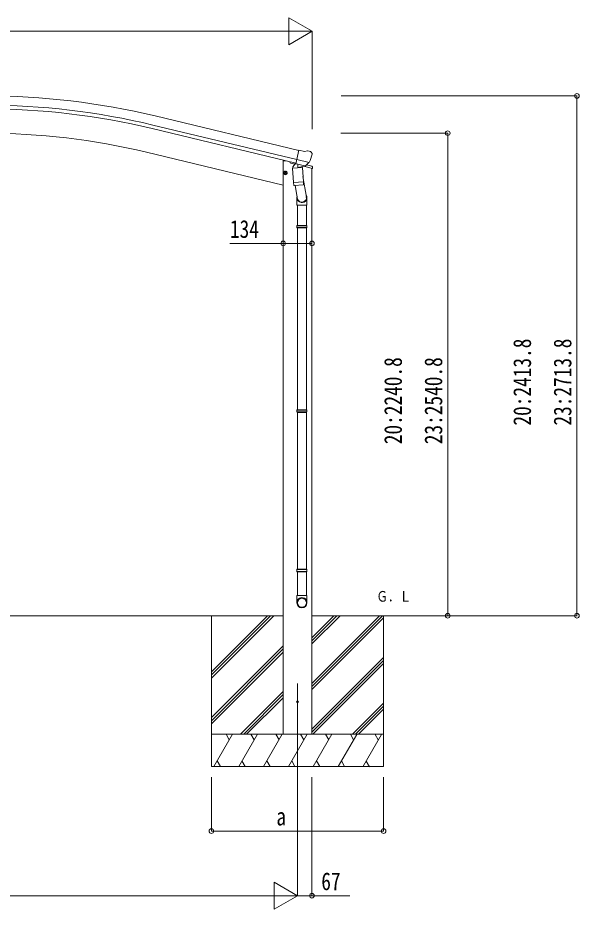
# Model space of a CAD drawing. Units: millimetres, scale not verified. Extents: x -10512 to 10512, y -7425 to 7425.
# Drawn here: x -6278 to -3670, y -4558 to -420 of the extents above; entities that cross this region are included whole.
import ezdxf
from ezdxf.enums import TextEntityAlignment as Align

# ---------------------------------------------------------------- set-up
doc = ezdxf.new("R2010")
doc.units = ezdxf.units.MM
doc.header["$LTSCALE"] = 30
doc.layers.add('0-2_USER1', color=92, linetype='Continuous')
for name, color, linetype, lineweight in [('0-3_YKK_12', 40, 'Continuous', 18), ('0-4_YKK_13', 120, 'Continuous', 18), ('0-5_YKK_A1', 120, 'Continuous', 18), ('0-6_YKK_D', 200, 'Continuous', 18)]:
    doc.layers.add(name, color=color, linetype=linetype, lineweight=lineweight)
doc.styles.add('ＭＳ ゴシック', font='')
doc.styles.get('ＭＳ ゴシック').set_extended_font_data('MS Gothic')

msp = doc.modelspace()

# ---------------------------------------------------------------- linework, layer by layer
at = {"layer": '0-3_YKK_12'}
msp.add_line((-4978.72, -3511.05), (-4978.72, -4006.34), dxfattribs=at)
at = {"layer": '0-4_YKK_13'}
for p, q in [((-4945.88, -1040.01), (-4971.81, -1033.78)), ((-4945.88, -1040.01), (-4932.62, -1037.31)), ((-4918.14, -1040.5), (-4931.32, -1037.33)), ((-4915.04, -1042.75), (-4911.18, -1049.04)), ((-4910.82, -1051.32), (-4911.1, -1052.47)), ((-5013.79, -1087.46), (-5013.79, -1089.69)), ((-4990.79, -1099.16), (-5009.96, -1094.55)), ((-5001.95, -1117.18), (-4956.26, -1113.99)), ((-4997.28, -1184.02), (-5001.95, -1117.18)), ((-4987.53, -1095.42), (-5000.85, -1110.73)), ((-5000.85, -1110.73), (-5000.4, -1117.08)), ((-4986.59, -1095.35), (-4987.53, -1095.42)), ((-4983.51, -1097.82), (-4985.04, -1097.45)), ((-4946.8, -1106.63), (-4983.51, -1097.82)), ((-4924.88, -1091.63), (-4982.38, -1077.82)), ((-4977.55, -1099.64), (-4976.53, -1114.25)), ((-4949.34, -1108.64), (-4975.16, -1115.08)), ((-4958.04, -1110.81), (-4957.81, -1114.1)), ((-4956.26, -1113.99), (-4951.59, -1180.83)), ((-4944.44, -1107.11), (-4951.96, -1105.3)), ((-4909.24, -1118.74), (-4950.3, -1108.88)), ((-4948.64, -1106.86), (-4948.59, -1107.6)), ((-4945.27, -1107), (-4946.8, -1106.63)), ((-4941.73, -1106.54), (-4925.35, -1092.05)), ((-4937.41, -1102.72), (-4911.54, -1108.93)), ((-4909.24, -1111.85), (-4909.24, -1118.74)), ((-5025.12, -1141.82), (-5044.57, -1137.15)), ((-5042.14, -1137.74), (-5036.98, -1132.29)), ((-5040.01, -1144.93), (-5042.14, -1137.74)), ((-5037.18, -1149.21), (-5032.51, -1129.76)), ((-5036.98, -1132.29), (-5029.68, -1134.04)), ((-5029.68, -1134.04), (-5027.55, -1141.24)), ((-4953.32, -1156.06), (-4937.41, -1252.23)), ((-4997.28, -1184.02), (-4951.59, -1180.83)), ((-4997.26, -1184.02), (-4996.38, -1196.72)), ((-4952.57, -1195.43), (-4994.27, -1198.35)), ((-4988.84, -1197.97), (-4978.11, -1261.55)), ((-4950.73, -1193.29), (-4951.6, -1180.83)), ((-4951.12, -1194.65), (-4951.12, -1194.65)), ((-4981.26, -1254.73), (-4981.26, -1289.39)), ((-4935.26, -1289.39), (-4935.26, -1255.04)), ((-4981.26, -1289.39), (-4935.26, -1289.39)), ((-4979.26, -1289.39), (-4979.26, -1383.39)), ((-4937.26, -1289.39), (-4937.26, -1383.39)), ((-4981.26, -1385.39), (-4980.26, -1383.39)), ((-4981.26, -1385.39), (-4935.26, -1385.39)), ((-4981.26, -1385.39), (-4981.26, -1393.39)), ((-4981.26, -1393.39), (-4935.26, -1393.39)), ((-4981.26, -1393.39), (-4980.26, -1395.39)), ((-4980.26, -1383.39), (-4936.26, -1383.39)), ((-4980.26, -1395.39), (-4936.26, -1395.39)), ((-4979.26, -1395.39), (-4979.26, -2239.58)), ((-4937.26, -1395.39), (-4937.26, -2239.58)), ((-4935.26, -1385.39), (-4936.26, -1383.39)), ((-4981.26, -2241.58), (-4980.26, -2239.58)), ((-4981.26, -2241.58), (-4935.26, -2241.58)), ((-4981.26, -2241.58), (-4981.26, -2249.58)), ((-4981.26, -2249.58), (-4935.26, -2249.58)), ((-4981.26, -2249.58), (-4980.26, -2251.58)), ((-4980.26, -2239.58), (-4936.26, -2239.58)), ((-4980.26, -2251.58), (-4936.26, -2251.58)), ((-4979.26, -2251.58), (-4979.26, -2979.77)), ((-4937.26, -2251.58), (-4937.26, -2979.77)), ((-4935.26, -2241.58), (-4936.26, -2239.58)), ((-4981.26, -2981.77), (-4980.26, -2979.77)), ((-4980.26, -2979.77), (-4936.26, -2979.77)), ((-4935.26, -2981.77), (-4936.26, -2979.77)), ((-4981.26, -2981.77), (-4935.26, -2981.77)), ((-4981.26, -2981.77), (-4981.26, -2989.77)), ((-4981.26, -2989.77), (-4935.26, -2989.77)), ((-4981.26, -2989.77), (-4980.26, -2991.77)), ((-4980.26, -2991.77), (-4936.26, -2991.77)), ((-4979.26, -2991.77), (-4979.26, -3101.77)), ((-4937.26, -2991.77), (-4937.26, -3101.77)), ((-4981.26, -3135.91), (-4981.26, -3101.77)), ((-4981.26, -3101.77), (-4935.26, -3101.77)), ((-4935.26, -3135.91), (-4935.26, -3101.77))]:
    msp.add_line(p, q, dxfattribs=at)
for points in [[(-4977.24, -1099.23), (-4986.96, -1096.9), (-4971.81, -1033.78)], [(-4977.24, -1099.23), (-4977, -1099.38), (-4952.23, -1105.33), (-4951.96, -1105.3)], [(-4924.6, -1091.05), (-4925.19, -1091.9), (-4925.35, -1092.05)], [(-5027.55, -1141.24), (-5032.71, -1146.68), (-5040.01, -1144.93)], [(-4935.26, -1385.39), (-4935.26, -1393.39), (-4936.26, -1395.39)], [(-4935.26, -2241.58), (-4935.26, -2249.58), (-4936.26, -2251.58)], [(-4935.26, -2981.77), (-4935.26, -2989.77), (-4936.26, -2991.77)]]:
    msp.add_lwpolyline(points, dxfattribs=at)
for centre, radius in [((-5034.84, -1139.49), 8.5), ((-5034.84, -1139.49), 7.7), ((-5034.84, -1139.49), 6.5), ((-4978.72, -3595.89), 4.5)]:
    msp.add_circle(centre, radius, dxfattribs=at)
for centre, radius, start, end in [((-4932.02, -1040.25), 3, 76.5, 101.5), ((-5107.9, -1005.22), 202.4, 334.90875, 346.5), ((-4919.3, -1045.36), 5, 31.5, 76.5), ((-5008.79, -1089.69), 5, 180, 256.5), ((-4984.92, -1096.97), 0.5, 221.23754, 256.5), ((-4978.15, -1099.73), 0.604, 7.79405, 79.40158), ((-4975.51, -1114.11), 1.03, 188.03431, 289.96103), ((-4949.59, -1107.67), 1, 284, 4), ((-4948.14, -1106.83), 0.5, 76.5, 184), ((-4945.16, -1106.51), 0.5, 256.5, 291.76246), ((-4912.24, -1111.85), 3, 0, 76.5), ((-4994.41, -1196.35), 2, 190.53157, 274), ((-4952.71, -1193.43), 2, 274, 322.59038), ((-4952.67, -1193.46), 1.95, 322.52234, 4.95983), ((-4965.26, -1255.04), 30, 0, 2.54858)]:
    msp.add_arc(centre, radius, start, end, dxfattribs=at)
for centre, major_axis, ratio, start_param, end_param in [((-4913.74, -1050.61), (1.57, -2.57), 0.99628, 0.7835347, 1.5707963), ((-4943.74, -1104.18), (0.73, -2.92), 0.997631, 5.8041905, 5.8929484), ((-4943.77, -1104.06), (-2.63, 3.16), 0.650902, 2.1145521, 2.1873627), ((-4943.71, -1104.28), (0.73, -2.92), 0.997631, 5.965759, 6.7621801), ((-4958.26, -1254.73), (-23, 0), 0.996195, 6.0000678, 10.0103449), ((-4958.26, -1254.73), (-21, 0), 0.996195, 0.3319459, 3.3482706), ((-4958.26, -3134.16), (23, 0), 0.996195, 6.2831853, 9.424778), ((-4958.26, -3135.91), (23, 0), 0.996195, 6.2831853, 9.424778), ((-4958.26, -3135.91), (0, -23.43), 0.981806, 4.712389, 7.8539816)]:
    msp.add_ellipse(centre, major_axis=major_axis, ratio=ratio, start_param=start_param, end_param=end_param, dxfattribs=at)
msp.add_ellipse((-4958.26, -3135.91), major_axis=(-21, 0), ratio=0.996195, dxfattribs=at)
at = {"layer": '0-5_YKK_A1'}
for p, q in [((-4972.28, -1035.73), (-5640.7, -875.25)), ((-4986.28, -1094.07), (-5654.7, -933.6)), ((-4982.35, -1077.7), (-5650.77, -917.23)), ((-5681.08, -1043.47), (-5045.72, -1196.01)), ((-5045.72, -3745.89), (-5045.72, -1082.86)), ((-5032.96, -1082.86), (-5045.72, -1082.86)), ((-4911.72, -3745.89), (-4911.72, -1118.14)), ((-7810.49, -3195.89), (-5045.72, -3195.89)), ((-5378.72, -3456.87), (-5117.74, -3195.89)), ((-5378.72, -3471.01), (-5103.6, -3195.89)), ((-5378.72, -3485.15), (-5089.46, -3195.89)), ((-5378.72, -3195.89), (-5378.72, -3895.89)), ((-4304.89, -3195.89), (-4911.72, -3195.89)), ((-4911.72, -3510.37), (-4597.24, -3195.89)), ((-4911.72, -3524.51), (-4583.1, -3195.89)), ((-4911.72, -3326.52), (-4781.09, -3195.89)), ((-4911.72, -3312.38), (-4795.23, -3195.89)), ((-4911.72, -3298.24), (-4809.38, -3195.89)), ((-4911.72, -3538.65), (-4578.72, -3205.65)), ((-4578.72, -3195.89), (-4578.72, -3895.89)), ((-5378.72, -3669), (-5045.72, -3336)), ((-5378.72, -3683.14), (-5045.72, -3350.14)), ((-5378.72, -3697.28), (-5045.72, -3364.28)), ((-4911.72, -3722.5), (-4578.72, -3389.5)), ((-4911.72, -3736.64), (-4578.72, -3403.64)), ((-4906.83, -3745.89), (-4578.72, -3417.78)), ((-5243.48, -3745.89), (-5045.72, -3548.13)), ((-5228.72, -3745.27), (-5045.72, -3562.27)), ((-5215.2, -3745.89), (-5045.72, -3576.42)), ((-4722.98, -3745.89), (-4578.72, -3601.63)), ((-4708.84, -3745.89), (-4578.72, -3615.77)), ((-4694.7, -3745.89), (-4578.72, -3629.92)), ((-4578.72, -3745.89), (-5378.72, -3745.89)), ((-5367.18, -3895.89), (-5280.57, -3745.89)), ((-5295.58, -3771.87), (-5310.58, -3745.89)), ((-5251.71, -3895.89), (-5165.1, -3745.89)), ((-5180.1, -3771.87), (-5195.11, -3745.89)), ((-5136.24, -3895.89), (-5049.63, -3745.89)), ((-5064.63, -3771.87), (-5079.64, -3745.89)), ((-5020.77, -3895.89), (-4934.16, -3745.89)), ((-4949.16, -3771.87), (-4964.17, -3745.89)), ((-4905.3, -3895.89), (-4818.69, -3745.89)), ((-4833.69, -3771.87), (-4848.69, -3745.89)), ((-4789.83, -3895.89), (-4703.72, -3746.76)), ((-4733.22, -3745.89), (-4718.22, -3771.87)), ((-4674.86, -3896.75), (-4588.75, -3747.62)), ((-4618.25, -3746.76), (-4603.25, -3772.74)), ((-5352.18, -3869.91), (-5337.18, -3895.89)), ((-5236.71, -3869.91), (-5221.71, -3895.89)), ((-5121.24, -3869.91), (-5106.24, -3895.89)), ((-5005.77, -3869.91), (-4990.77, -3895.89)), ((-4890.3, -3869.91), (-4875.3, -3895.89)), ((-4774.83, -3869.91), (-4759.83, -3895.89)), ((-4659.86, -3870.78), (-4644.86, -3896.75)), ((-5378.72, -3895.89), (-4578.72, -3895.89))]:
    msp.add_line(p, q, dxfattribs=at)
for radius in [3373, 3329.83, 3313, 3200]:
    msp.add_arc((-6428.11, -4155.06), radius, 76.5, 103.5, dxfattribs=at)
at = {"layer": '0-6_YKK_D'}
for p, q in [((-4911.22, -482.06), (-5019.48, -419.56)), ((-5019.48, -419.56), (-5019.48, -544.56)), ((-5036.22, -482.06), (-7819.99, -482.06)), ((-4911.22, -482.06), (-5127.73, -482.06)), ((-4911.22, -482.06), (-5019.48, -544.56)), ((-4911.22, -936.29), (-4911.22, -481.06)), ((-4776.45, -782.06), (-3679.48, -782.06)), ((-3680.48, -782.06), (-3680.48, -3195.89)), ((-4777.45, -955.06), (-4279.48, -955.06)), ((-4280.48, -955.06), (-4280.48, -3195.89)), ((-4680.39, -3195.89), (-4279.48, -3195.89)), ((-4680.39, -3195.89), (-3679.48, -3195.89)), ((-5378.72, -3945.89), (-5378.72, -4196.89)), ((-4978.72, -3945.89), (-4978.72, -4496.89)), ((-4978.72, -3945.89), (-4978.72, -4496.89)), ((-4911.72, -3945.89), (-4911.72, -4496.89)), ((-4578.72, -3945.89), (-4578.72, -4196.89)), ((-5378.72, -4195.89), (-4578.72, -4195.89)), ((-4978.72, -4495.89), (-5086.98, -4433.39)), ((-5086.98, -4433.39), (-5086.98, -4558.39)), ((-5103.72, -4495.89), (-7752.49, -4495.89)), ((-4978.72, -4495.89), (-5195.23, -4495.89)), ((-4978.72, -4495.89), (-5086.98, -4558.39))]:
    msp.add_line(p, q, dxfattribs=at)
for points in [[(-4911.22, -1466.96), (-5045.22, -1466.96), (-5293.72, -1466.96)], [(-4978.72, -4495.89), (-4911.72, -4495.89), (-4735.22, -4495.89)]]:
    msp.add_lwpolyline(points, dxfattribs=at)
for centre in [(-3680.48, -782.06), (-4280.48, -955.06), (-5045.22, -1466.96), (-4911.22, -1466.96), (-4280.48, -3195.89), (-3680.48, -3195.89), (-5378.72, -4195.89), (-4578.72, -4195.89), (-4911.72, -4495.89)]:
    msp.add_circle(centre, 10.62, dxfattribs=at)

# ---------------------------------------------------------------- texts
at = {"layer": '0-2_USER1', "style": 'ＭＳ ゴシック', "width": 0.8}
msp.add_text('Ｇ．Ｌ', height=49.49, dxfattribs=at).set_placement((-4612.23, -3145.37), align=Align.BOTTOM_LEFT)
at = {"layer": '0-6_YKK_D', "style": 'ＭＳ ゴシック', "width": 0.8}
for s, p in [('134', (-5292.72, -1465.96)), ('a', (-5076.98, -4194.22)), ('67', (-4868.22, -4494.89))]:
    msp.add_text(s, height=82.48, dxfattribs=at).set_placement(p, align=Align.BOTTOM_LEFT)
for s, p in [('20:2413.8', (-3868.98, -2312.97)), ('23:2713.8', (-3681.48, -2312.97)), ('20:2240.8', (-4468.98, -2399.47)), ('23:2540.8', (-4281.48, -2399.47))]:
    msp.add_text(s, height=82.48, rotation=90, dxfattribs=at).set_placement(p, align=Align.BOTTOM_LEFT)

doc.saveas('drawing.dxf')
